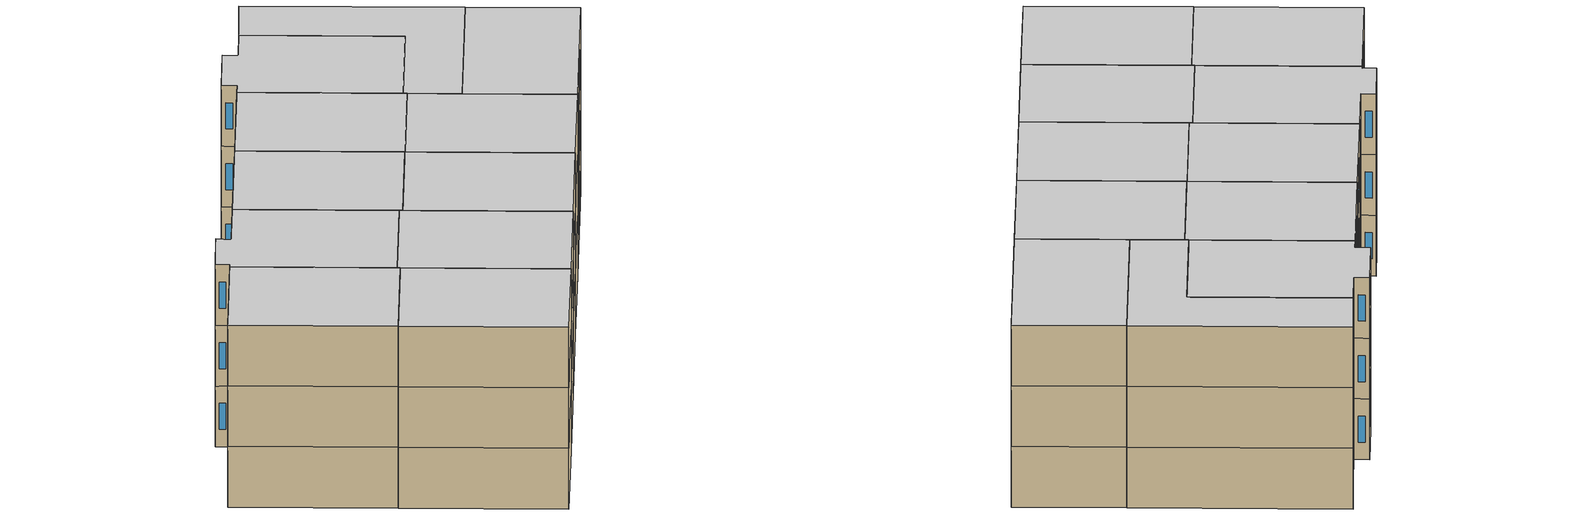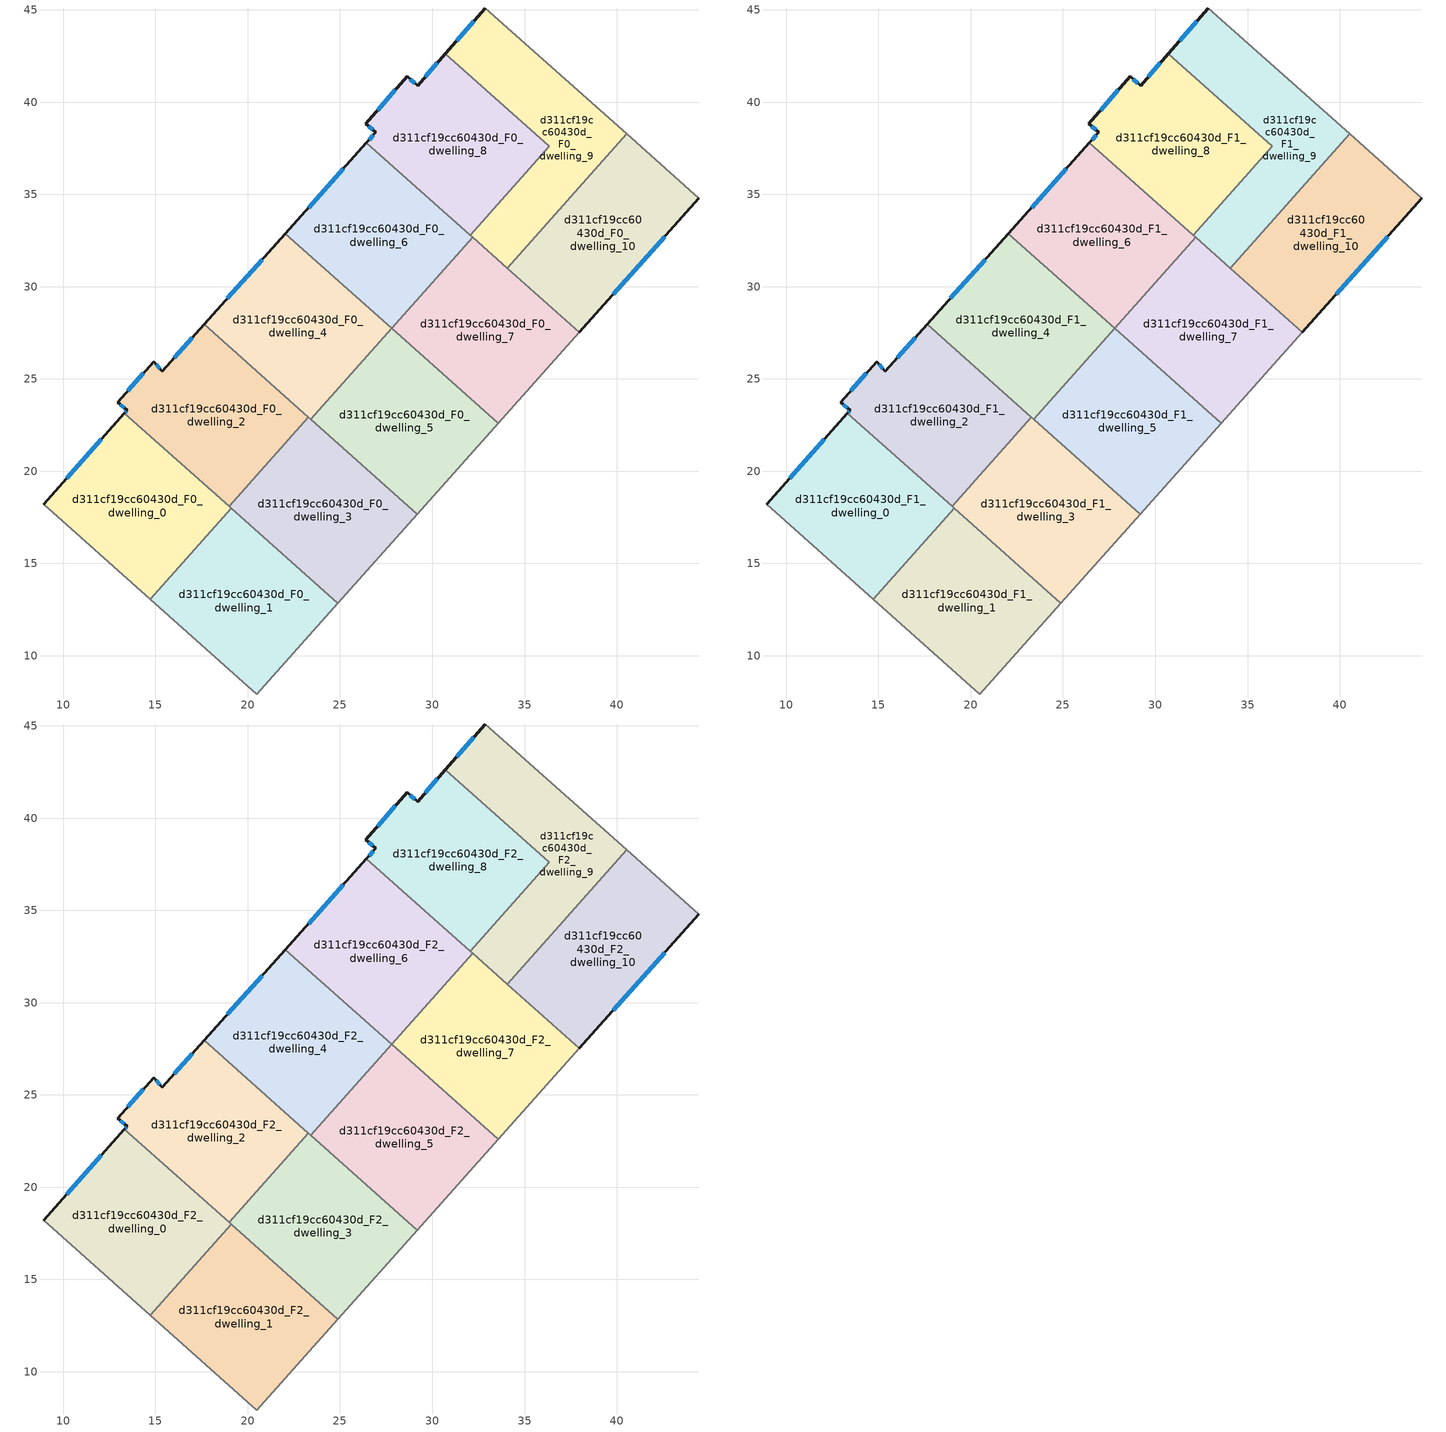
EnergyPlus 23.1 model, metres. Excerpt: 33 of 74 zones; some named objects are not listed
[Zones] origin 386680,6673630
d311cf19cc60430d_F0_dwelling_0
 floor ground (EU_floor_Construction): 19.1,17.99 14.72,13.07 8.94,18.22 13.32,23.14 z0
 wall outside (EU_wall_Construction): 13.32,23.14 8.94,18.22 z0:3
 wall to d311cf19cc60430d_F0_dwelling_1 (EU_wall_Construction): 14.72,13.07 19.1,17.99 z0:3
 wall adiabatic (EU_wall_Construction): 8.94,18.22 14.72,13.07 z0:3
 wall to d311cf19cc60430d_F0_dwelling_2 (EU_wall_Construction): 18.99,18.09 13.32,23.14 z0:3
 wall to d311cf19cc60430d_F0_dwelling_3 (EU_wall_Construction): 19.1,17.99 18.99,18.09 z0:3
 window (EU_Window_Construction): 12.07,21.74 10.19,19.62 z0.86:2.14
d311cf19cc60430d_F0_dwelling_1
 floor ground (EU_floor_Construction): 24.88,12.84 20.49,7.93 14.72,13.07 19.1,17.99 z0
 wall adiabatic (EU_wall_Construction): 14.72,13.07 20.49,7.93 24.88,12.84 z0:3
 wall to d311cf19cc60430d_F0_dwelling_3 (EU_wall_Construction): 24.88,12.84 19.1,17.99 z0:3
d311cf19cc60430d_F0_dwelling_10
 floor ground (EU_floor_Construction): 44.45,34.79 37.97,27.52 34.06,31.01 40.54,38.28 z0
 wall outside (EU_wall_Construction): 37.97,27.52 44.45,34.79 z0:3
 wall to d311cf19cc60430d_F0_dwelling_9 (EU_wall_Construction): 40.54,38.28 34.06,31.01 z0:3
 wall adiabatic (EU_wall_Construction): 44.45,34.79 40.54,38.28 z0:3
 wall to d311cf19cc60430d_F0_dwelling_7 (EU_wall_Construction): 34.06,31.01 37.97,27.52 z0:3
 window (EU_Window_Construction): 39.82,29.6 42.6,32.71 z0.86:2.14
d311cf19cc60430d_F0_dwelling_2
 floor ground (EU_floor_Construction): 23.29,22.92 18.99,18.09 13.32,23.14 13.46,23.3 12.95,23.73 14.9,25.94 15.37,25.41 17.64,27.96 z0
 wall outside (EU_wall_Construction): 17.64,27.96 15.37,25.41 14.9,25.94 12.95,23.73 13.46,23.3 13.32,23.14 z0:3
 wall to d311cf19cc60430d_F0_dwelling_3 (EU_wall_Construction): 18.99,18.09 23.29,22.92 z0:3
 wall to d311cf19cc60430d_F0_dwelling_4 (EU_wall_Construction): 23.29,22.92 17.64,27.96 z0:3
 window (EU_Window_Construction): 13.1,23.61 13.32,23.42 / 14.34,25.31 13.51,24.36 / 15.23,25.56 15.03,25.79 / 16.99,27.23 16.02,26.14 / 13.42,23.26 13.36,23.19 z0.86:2.14
d311cf19cc60430d_F0_dwelling_3
 floor ground (EU_floor_Construction): 29.18,17.67 24.88,12.84 18.99,18.09 23.29,22.92 z0
 wall adiabatic (EU_wall_Construction): 24.88,12.84 29.18,17.67 z0:3
 wall to d311cf19cc60430d_F0_dwelling_5 (EU_wall_Construction): 29.18,17.67 23.41,22.81 z0:3
 wall to d311cf19cc60430d_F0_dwelling_4 (EU_wall_Construction): 23.41,22.81 23.29,22.92 z0:3
d311cf19cc60430d_F0_dwelling_4
 floor ground (EU_floor_Construction): 27.8,27.74 23.41,22.81 17.64,27.96 22.04,32.88 z0
 wall outside (EU_wall_Construction): 22.04,32.88 17.64,27.96 z0:3
 wall to d311cf19cc60430d_F0_dwelling_5 (EU_wall_Construction): 23.41,22.81 27.8,27.74 z0:3
 wall to d311cf19cc60430d_F0_dwelling_6 (EU_wall_Construction): 27.8,27.74 22.04,32.88 z0:3
 window (EU_Window_Construction): 20.78,31.47 18.9,29.36 z0.86:2.14
d311cf19cc60430d_F0_dwelling_5
 floor ground (EU_floor_Construction): 33.58,22.6 29.18,17.67 23.41,22.81 27.8,27.74 z0
 wall adiabatic (EU_wall_Construction): 29.18,17.67 33.58,22.6 z0:3
 wall to d311cf19cc60430d_F0_dwelling_7 (EU_wall_Construction): 33.58,22.6 27.81,27.73 z0:3
d311cf19cc60430d_F0_dwelling_6
 floor ground (EU_floor_Construction): 32.2,32.66 27.81,27.74 22.04,32.88 26.44,37.8 z0
 wall outside (EU_wall_Construction): 26.44,37.8 22.04,32.88 z0:3
 wall to d311cf19cc60430d_F0_dwelling_7 (EU_wall_Construction): 27.81,27.74 32.2,32.66 z0:3
 wall to d311cf19cc60430d_F0_dwelling_8 (EU_wall_Construction): 32.06,32.79 26.44,37.8 z0:3
 wall to d311cf19cc60430d_F0_dwelling_9 (EU_wall_Construction): 32.2,32.66 32.06,32.79 z0:3
 window (EU_Window_Construction): 25.18,36.39 23.29,34.28 z0.86:2.14
d311cf19cc60430d_F0_dwelling_7
 floor ground (EU_floor_Construction): 37.97,27.52 33.58,22.6 27.81,27.74 32.2,32.66 z0
 wall adiabatic (EU_wall_Construction): 33.58,22.6 37.97,27.52 z0:3
 wall to d311cf19cc60430d_F0_dwelling_9 (EU_wall_Construction): 34.06,31.01 32.2,32.66 z0:3
d311cf19cc60430d_F0_dwelling_8
 floor ground (EU_floor_Construction): 36.34,37.6 32.06,32.79 26.44,37.8 26.93,38.36 26.39,38.84 28.65,41.39 29.2,40.89 30.71,42.62 z0
 wall outside (EU_wall_Construction): 30.71,42.62 29.2,40.89 28.65,41.39 26.39,38.84 26.93,38.36 26.44,37.8 z0:3
 wall to d311cf19cc60430d_F0_dwelling_9 (EU_wall_Construction): 32.06,32.79 36.34,37.6 30.71,42.62 z0:3
 window (EU_Window_Construction): 29.04,41.03 28.81,41.25 / 30.28,42.13 29.63,41.39 / 26.79,38.2 26.58,37.96 / 26.55,38.7 26.78,38.49 / 28,40.66 27.04,39.57 z0.86:2.14
d311cf19cc60430d_F0_dwelling_9
 floor ground (EU_floor_Construction): 40.54,38.28 34.06,31.01 32.06,32.79 36.34,37.6 30.71,42.62 32.88,45.1 z0
 wall outside (EU_wall_Construction): 32.88,45.1 30.71,42.62 z0:3
 wall adiabatic (EU_wall_Construction): 40.54,38.28 32.88,45.1 z0:3
 window (EU_Window_Construction): 32.26,44.39 31.33,43.33 z0.86:2.14
d311cf19cc60430d_F1_dwelling_0
 floor to d311cf19cc60430d_F0_dwelling_0 (EU_floor_Construction): 19.1,17.99 14.72,13.07 8.94,18.22 13.32,23.14 z3
 wall outside (EU_wall_Construction): 13.32,23.14 8.94,18.22 z3:6
 wall to d311cf19cc60430d_F1_dwelling_1 (EU_wall_Construction): 14.72,13.07 19.1,17.99 z3:6
 wall adiabatic (EU_wall_Construction): 8.94,18.22 14.72,13.07 z3:6
 wall to d311cf19cc60430d_F1_dwelling_2 (EU_wall_Construction): 18.99,18.09 13.32,23.14 z3:6
 wall to d311cf19cc60430d_F1_dwelling_3 (EU_wall_Construction): 19.1,17.99 18.99,18.09 z3:6
 window (EU_Window_Construction): 12.07,21.74 10.19,19.62 z3.86:5.14
d311cf19cc60430d_F1_dwelling_1
 floor to d311cf19cc60430d_F0_dwelling_1 (EU_floor_Construction): 24.88,12.84 20.49,7.93 14.72,13.07 19.1,17.99 z3
 wall adiabatic (EU_wall_Construction): 14.72,13.07 20.49,7.93 24.88,12.84 z3:6
 wall to d311cf19cc60430d_F1_dwelling_3 (EU_wall_Construction): 24.88,12.84 19.1,17.99 z3:6
d311cf19cc60430d_F1_dwelling_10
 floor to d311cf19cc60430d_F0_dwelling_10 (EU_floor_Construction): 44.45,34.79 37.97,27.52 34.06,31.01 40.54,38.28 z3
 wall outside (EU_wall_Construction): 37.97,27.52 44.45,34.79 z3:6
 wall to d311cf19cc60430d_F1_dwelling_9 (EU_wall_Construction): 40.54,38.28 34.06,31.01 z3:6
 wall adiabatic (EU_wall_Construction): 44.45,34.79 40.54,38.28 z3:6
 wall to d311cf19cc60430d_F1_dwelling_7 (EU_wall_Construction): 34.06,31.01 37.97,27.52 z3:6
 window (EU_Window_Construction): 39.82,29.6 42.6,32.71 z3.86:5.14
d311cf19cc60430d_F1_dwelling_2
 floor to d311cf19cc60430d_F0_dwelling_2 (EU_floor_Construction): 23.29,22.92 18.99,18.09 13.32,23.14 13.46,23.3 12.95,23.73 14.9,25.94 15.37,25.41 17.64,27.96 z3
 wall outside (EU_wall_Construction): 17.64,27.96 15.37,25.41 14.9,25.94 12.95,23.73 13.46,23.3 13.32,23.14 z3:6
 wall to d311cf19cc60430d_F1_dwelling_3 (EU_wall_Construction): 18.99,18.09 23.29,22.92 z3:6
 wall to d311cf19cc60430d_F1_dwelling_4 (EU_wall_Construction): 23.29,22.92 17.64,27.96 z3:6
 window (EU_Window_Construction): 13.1,23.61 13.32,23.42 / 14.34,25.31 13.51,24.36 / 15.23,25.56 15.03,25.79 / 16.99,27.23 16.02,26.14 / 13.42,23.26 13.36,23.19 z3.86:5.14
d311cf19cc60430d_F1_dwelling_3
 floor to d311cf19cc60430d_F0_dwelling_3 (EU_floor_Construction): 29.18,17.67 24.88,12.84 18.99,18.09 23.29,22.92 z3
 wall adiabatic (EU_wall_Construction): 24.88,12.84 29.18,17.67 z3:6
 wall to d311cf19cc60430d_F1_dwelling_5 (EU_wall_Construction): 29.18,17.67 23.41,22.81 z3:6
 wall to d311cf19cc60430d_F1_dwelling_4 (EU_wall_Construction): 23.41,22.81 23.29,22.92 z3:6
d311cf19cc60430d_F1_dwelling_4
 floor to d311cf19cc60430d_F0_dwelling_4 (EU_floor_Construction): 27.8,27.74 23.41,22.81 17.64,27.96 22.04,32.88 z3
 wall outside (EU_wall_Construction): 22.04,32.88 17.64,27.96 z3:6
 wall to d311cf19cc60430d_F1_dwelling_5 (EU_wall_Construction): 23.41,22.81 27.8,27.74 z3:6
 wall to d311cf19cc60430d_F1_dwelling_6 (EU_wall_Construction): 27.8,27.74 22.04,32.88 z3:6
 window (EU_Window_Construction): 20.78,31.47 18.9,29.36 z3.86:5.14
d311cf19cc60430d_F1_dwelling_5
 floor to d311cf19cc60430d_F0_dwelling_5 (EU_floor_Construction): 33.58,22.6 29.18,17.67 23.41,22.81 27.8,27.74 z3
 wall adiabatic (EU_wall_Construction): 29.18,17.67 33.58,22.6 z3:6
 wall to d311cf19cc60430d_F1_dwelling_7 (EU_wall_Construction): 33.58,22.6 27.81,27.73 z3:6
d311cf19cc60430d_F1_dwelling_6
 floor to d311cf19cc60430d_F0_dwelling_6 (EU_floor_Construction): 32.2,32.66 27.81,27.74 22.04,32.88 26.44,37.8 z3
 wall outside (EU_wall_Construction): 26.44,37.8 22.04,32.88 z3:6
 wall to d311cf19cc60430d_F1_dwelling_7 (EU_wall_Construction): 27.81,27.74 32.2,32.66 z3:6
 wall to d311cf19cc60430d_F1_dwelling_8 (EU_wall_Construction): 32.06,32.79 26.44,37.8 z3:6
 wall to d311cf19cc60430d_F1_dwelling_9 (EU_wall_Construction): 32.2,32.66 32.06,32.79 z3:6
 window (EU_Window_Construction): 25.18,36.39 23.29,34.28 z3.86:5.14
d311cf19cc60430d_F1_dwelling_7
 floor to d311cf19cc60430d_F0_dwelling_7 (EU_floor_Construction): 37.97,27.52 33.58,22.6 27.81,27.74 32.2,32.66 z3
 wall adiabatic (EU_wall_Construction): 33.58,22.6 37.97,27.52 z3:6
 wall to d311cf19cc60430d_F1_dwelling_9 (EU_wall_Construction): 34.06,31.01 32.2,32.66 z3:6
d311cf19cc60430d_F1_dwelling_8
 floor to d311cf19cc60430d_F0_dwelling_8 (EU_floor_Construction): 36.34,37.6 32.06,32.79 26.44,37.8 26.93,38.36 26.39,38.84 28.65,41.39 29.2,40.89 30.71,42.62 z3
 wall outside (EU_wall_Construction): 30.71,42.62 29.2,40.89 28.65,41.39 26.39,38.84 26.93,38.36 26.44,37.8 z3:6
 wall to d311cf19cc60430d_F1_dwelling_9 (EU_wall_Construction): 32.06,32.79 36.34,37.6 30.71,42.62 z3:6
 window (EU_Window_Construction): 29.04,41.03 28.81,41.25 / 30.28,42.13 29.63,41.39 / 26.79,38.2 26.58,37.96 / 26.55,38.7 26.78,38.49 / 28,40.66 27.04,39.57 z3.86:5.14
d311cf19cc60430d_F1_dwelling_9
 floor to d311cf19cc60430d_F0_dwelling_9 (EU_floor_Construction): 40.54,38.28 34.06,31.01 32.06,32.79 36.34,37.6 30.71,42.62 32.88,45.1 z3
 wall outside (EU_wall_Construction): 32.88,45.1 30.71,42.62 z3:6
 wall adiabatic (EU_wall_Construction): 40.54,38.28 32.88,45.1 z3:6
 window (EU_Window_Construction): 32.26,44.39 31.33,43.33 z3.86:5.14
d311cf19cc60430d_F2_dwelling_0
 floor to d311cf19cc60430d_F1_dwelling_0 (EU_floor_Construction): 19.1,17.99 14.72,13.07 8.94,18.22 13.32,23.14 z6
 wall outside (EU_wall_Construction): 13.32,23.14 8.94,18.22 z6:9
 wall to d311cf19cc60430d_F2_dwelling_1 (EU_wall_Construction): 14.72,13.07 19.1,17.99 z6:9
 wall adiabatic (EU_wall_Construction): 8.94,18.22 14.72,13.07 z6:9
 wall to d311cf19cc60430d_F2_dwelling_2 (EU_wall_Construction): 18.99,18.09 13.32,23.14 z6:9
 wall to d311cf19cc60430d_F2_dwelling_3 (EU_wall_Construction): 19.1,17.99 18.99,18.09 z6:9
 window (EU_Window_Construction): 12.07,21.74 10.19,19.62 z6.86:8.14
 ceiling to d311cf19cc60430d_F3_dwelling_0 (EU_floor_Construction): 14.72,13.07 19.1,17.99 13.32,23.14 8.94,18.22 z9
d311cf19cc60430d_F2_dwelling_1
 floor to d311cf19cc60430d_F1_dwelling_1 (EU_floor_Construction): 24.88,12.84 20.49,7.93 14.72,13.07 19.1,17.99 z6
 wall adiabatic (EU_wall_Construction): 14.72,13.07 20.49,7.93 24.88,12.84 z6:9
 wall to d311cf19cc60430d_F2_dwelling_3 (EU_wall_Construction): 24.88,12.84 19.1,17.99 z6:9
 ceiling to d311cf19cc60430d_F3_dwelling_1 (EU_floor_Construction): 20.49,7.93 24.88,12.84 19.1,17.99 14.72,13.07 z9
d311cf19cc60430d_F2_dwelling_10
 floor to d311cf19cc60430d_F1_dwelling_10 (EU_floor_Construction): 44.45,34.79 37.97,27.52 34.06,31.01 40.54,38.28 z6
 wall outside (EU_wall_Construction): 37.97,27.52 44.45,34.79 z6:9
 wall to d311cf19cc60430d_F2_dwelling_9 (EU_wall_Construction): 40.54,38.28 34.06,31.01 z6:9
 wall adiabatic (EU_wall_Construction): 44.45,34.79 40.54,38.28 z6:9
 wall to d311cf19cc60430d_F2_dwelling_7 (EU_wall_Construction): 34.06,31.01 37.97,27.52 z6:9
 window (EU_Window_Construction): 39.82,29.6 42.6,32.71 z6.86:8.14
 ceiling to d311cf19cc60430d_F3_dwelling_10 (EU_floor_Construction): 37.97,27.52 44.45,34.79 40.54,38.28 34.06,31.01 z9
d311cf19cc60430d_F2_dwelling_2
 floor to d311cf19cc60430d_F1_dwelling_2 (EU_floor_Construction): 23.29,22.92 18.99,18.09 13.32,23.14 13.46,23.3 12.95,23.73 14.9,25.94 15.37,25.41 17.64,27.96 z6
 wall outside (EU_wall_Construction): 17.64,27.96 15.37,25.41 14.9,25.94 12.95,23.73 13.46,23.3 13.32,23.14 z6:9
 wall to d311cf19cc60430d_F2_dwelling_3 (EU_wall_Construction): 18.99,18.09 23.29,22.92 z6:9
 wall to d311cf19cc60430d_F2_dwelling_4 (EU_wall_Construction): 23.29,22.92 17.64,27.96 z6:9
 window (EU_Window_Construction): 13.1,23.61 13.32,23.42 / 14.34,25.31 13.51,24.36 / 15.23,25.56 15.03,25.79 / 16.99,27.23 16.02,26.14 / 13.42,23.26 13.36,23.19 z6.86:8.14
 ceiling to d311cf19cc60430d_F3_dwelling_2 (EU_floor_Construction): 18.99,18.09 23.29,22.92 17.64,27.96 15.37,25.41 14.9,25.94 12.95,23.73 13.46,23.3 13.32,23.14 z9
d311cf19cc60430d_F2_dwelling_3
 floor to d311cf19cc60430d_F1_dwelling_3 (EU_floor_Construction): 29.18,17.67 24.88,12.84 18.99,18.09 23.29,22.92 z6
 wall adiabatic (EU_wall_Construction): 24.88,12.84 29.18,17.67 z6:9
 wall to d311cf19cc60430d_F2_dwelling_5 (EU_wall_Construction): 29.18,17.67 23.41,22.81 z6:9
 wall to d311cf19cc60430d_F2_dwelling_4 (EU_wall_Construction): 23.41,22.81 23.29,22.92 z6:9
 ceiling to d311cf19cc60430d_F3_dwelling_3 (EU_floor_Construction): 24.88,12.84 29.18,17.67 23.29,22.92 18.99,18.09 z9
d311cf19cc60430d_F2_dwelling_4
 floor to d311cf19cc60430d_F1_dwelling_4 (EU_floor_Construction): 27.8,27.74 23.41,22.81 17.64,27.96 22.04,32.88 z6
 wall outside (EU_wall_Construction): 22.04,32.88 17.64,27.96 z6:9
 wall to d311cf19cc60430d_F2_dwelling_5 (EU_wall_Construction): 23.41,22.81 27.8,27.74 z6:9
 wall to d311cf19cc60430d_F2_dwelling_6 (EU_wall_Construction): 27.8,27.74 22.04,32.88 z6:9
 window (EU_Window_Construction): 20.78,31.47 18.9,29.36 z6.86:8.14
 ceiling to d311cf19cc60430d_F3_dwelling_4 (EU_floor_Construction): 23.41,22.81 27.8,27.74 22.04,32.88 17.64,27.96 z9
d311cf19cc60430d_F2_dwelling_5
 floor to d311cf19cc60430d_F1_dwelling_5 (EU_floor_Construction): 33.58,22.6 29.18,17.67 23.41,22.81 27.8,27.74 z6
 wall adiabatic (EU_wall_Construction): 29.18,17.67 33.58,22.6 z6:9
 wall to d311cf19cc60430d_F2_dwelling_7 (EU_wall_Construction): 33.58,22.6 27.81,27.73 z6:9
 ceiling to d311cf19cc60430d_F3_dwelling_5 (EU_floor_Construction): 29.18,17.67 33.58,22.6 27.8,27.74 23.41,22.81 z9
d311cf19cc60430d_F2_dwelling_6
 floor to d311cf19cc60430d_F1_dwelling_6 (EU_floor_Construction): 32.2,32.66 27.81,27.74 22.04,32.88 26.44,37.8 z6
 wall outside (EU_wall_Construction): 26.44,37.8 22.04,32.88 z6:9
 wall to d311cf19cc60430d_F2_dwelling_7 (EU_wall_Construction): 27.81,27.74 32.2,32.66 z6:9
 wall to d311cf19cc60430d_F2_dwelling_8 (EU_wall_Construction): 32.06,32.79 26.44,37.8 z6:9
 wall to d311cf19cc60430d_F2_dwelling_9 (EU_wall_Construction): 32.2,32.66 32.06,32.79 z6:9
 window (EU_Window_Construction): 25.18,36.39 23.29,34.28 z6.86:8.14
 ceiling to d311cf19cc60430d_F3_dwelling_6 (EU_floor_Construction): 27.81,27.74 32.2,32.66 26.44,37.8 22.04,32.88 z9
d311cf19cc60430d_F2_dwelling_7
 floor to d311cf19cc60430d_F1_dwelling_7 (EU_floor_Construction): 37.97,27.52 33.58,22.6 27.81,27.74 32.2,32.66 z6
 wall adiabatic (EU_wall_Construction): 33.58,22.6 37.97,27.52 z6:9
 wall to d311cf19cc60430d_F2_dwelling_9 (EU_wall_Construction): 34.06,31.01 32.2,32.66 z6:9
 ceiling to d311cf19cc60430d_F3_dwelling_7 (EU_floor_Construction): 33.58,22.6 37.97,27.52 32.2,32.66 27.81,27.74 z9
d311cf19cc60430d_F2_dwelling_8
 floor to d311cf19cc60430d_F1_dwelling_8 (EU_floor_Construction): 36.34,37.6 32.06,32.79 26.44,37.8 26.93,38.36 26.39,38.84 28.65,41.39 29.2,40.89 30.71,42.62 z6
 wall outside (EU_wall_Construction): 30.71,42.62 29.2,40.89 28.65,41.39 26.39,38.84 26.93,38.36 26.44,37.8 z6:9
 wall to d311cf19cc60430d_F2_dwelling_9 (EU_wall_Construction): 32.06,32.79 36.34,37.6 30.71,42.62 z6:9
 window (EU_Window_Construction): 29.04,41.03 28.81,41.25 / 30.28,42.13 29.63,41.39 / 26.79,38.2 26.58,37.96 / 26.55,38.7 26.78,38.49 / 28,40.66 27.04,39.57 z6.86:8.14
 ceiling to d311cf19cc60430d_F3_dwelling_8 (EU_floor_Construction): 32.06,32.79 36.34,37.6 30.71,42.62 29.2,40.89 28.65,41.39 26.39,38.84 26.93,38.36 26.44,37.8 z9
d311cf19cc60430d_F2_dwelling_9
 floor to d311cf19cc60430d_F1_dwelling_9 (EU_floor_Construction): 40.54,38.28 34.06,31.01 32.06,32.79 36.34,37.6 30.71,42.62 32.88,45.1 z6
 wall outside (EU_wall_Construction): 32.88,45.1 30.71,42.62 z6:9
 wall adiabatic (EU_wall_Construction): 40.54,38.28 32.88,45.1 z6:9
 window (EU_Window_Construction): 32.26,44.39 31.33,43.33 z6.86:8.14
 ceiling to d311cf19cc60430d_F3_dwelling_9 (EU_floor_Construction): 34.06,31.01 40.54,38.28 32.88,45.1 30.71,42.62 36.34,37.6 32.06,32.79 z9
[Building]
EU S2 Campaign: North Axis=0; Terrain=City; Solar Distribution=FullExterior
[Site:Location]
Helsinki-Vantaa.AP: Latitude=60.317; Longitude=24.963; Time Zone=2; Elevation=54.6
[SizingPeriod:WeatherFileDays]
AnnualSizingPeriod: Begin Month=1; Begin Day of Month=1; End Month=12; End Day of Month=31; Day of Week for Start Day=Monday; Use Weather File Daylight Saving Period=No; Use Weather File Rain and Snow Indicators=No
[MATERIAL]
EU_InternalMass_Material: Roughness=MediumRough; Thickness=0.1; Conductivity=1; Density=1800; Specific Heat=900; Thermal Absorptance=0.9; Solar Absorptance=0.7; Visible Absorptance=0.7
[MATERIAL:NOMASS] Roughness=MediumRough; Thermal Absorptance=0.9; Solar Absorptance=0.7; Visible Absorptance=0.7
Name | Thermal Resistance
EU_wall_NoMass | 1.10183
EU_floor_NoMass | 1.70606
[WINDOWMATERIAL:SIMPLEGLAZINGSYSTEM]
EU_Window_SimpleGlazing: UFactor=3.11035; Solar Heat Gain Coefficient=0.8; Visible Transmittance=0.8
[CONSTRUCTION]
EU_wall_Construction: EU_wall_NoMass
EU_floor_Construction: EU_floor_NoMass
EU_Window_Construction: EU_Window_SimpleGlazing
EU_InternalMass_Construction: EU_InternalMass_Material
[ZONE] Type=1; Multiplier=1; Ceiling Height=autocalculate; Floor Area=autocalculate; Part of Total Floor Area=Yes
Name | Volume
d311cf19cc60430d_F0_dwelling_0; d311cf19cc60430d_F1_dwelling_0; d311cf19cc60430d_F2_dwelling_0 | 153.001
d311cf19cc60430d_F0_dwelling_1; d311cf19cc60430d_F1_dwelling_1; d311cf19cc60430d_F2_dwelling_1 | 152.99
d311cf19cc60430d_F0_dwelling_10; d311cf19cc60430d_F1_dwelling_10; d311cf19cc60430d_F2_dwelling_10 | 152.991
d311cf19cc60430d_F0_dwelling_2; d311cf19cc60430d_F1_dwelling_2; d311cf19cc60430d_F2_dwelling_2 | 152.98
d311cf19cc60430d_F0_dwelling_3; d311cf19cc60430d_F1_dwelling_3; d311cf19cc60430d_F2_dwelling_3 | 152.971
d311cf19cc60430d_F0_dwelling_4; d311cf19cc60430d_F1_dwelling_4; d311cf19cc60430d_F2_dwelling_4 | 153.005
d311cf19cc60430d_F0_dwelling_5; d311cf19cc60430d_F1_dwelling_5; d311cf19cc60430d_F2_dwelling_5 | 153.008
d311cf19cc60430d_F0_dwelling_6; d311cf19cc60430d_F1_dwelling_6; d311cf19cc60430d_F2_dwelling_6 | 152.996
d311cf19cc60430d_F0_dwelling_7; d311cf19cc60430d_F1_dwelling_7; d311cf19cc60430d_F2_dwelling_7 | 152.987
d311cf19cc60430d_F0_dwelling_8; d311cf19cc60430d_F1_dwelling_8; d311cf19cc60430d_F2_dwelling_8 | 152.992
d311cf19cc60430d_F0_dwelling_9; d311cf19cc60430d_F1_dwelling_9; d311cf19cc60430d_F2_dwelling_9 | 152.982
[INTERNALMASS] Construction=EU_InternalMass_Construction
Name | Zone or ZoneList | Surface Area
d311cf19cc60430d_F0_dwelling_0_EU_InternalMass | d311cf19cc60430d_F0_dwelling_0 | 51.0012
d311cf19cc60430d_F0_dwelling_1_EU_InternalMass | d311cf19cc60430d_F0_dwelling_1 | 50.9967
d311cf19cc60430d_F0_dwelling_2_EU_InternalMass | d311cf19cc60430d_F0_dwelling_2 | 50.9937
d311cf19cc60430d_F0_dwelling_3_EU_InternalMass | d311cf19cc60430d_F0_dwelling_3 | 50.9896
d311cf19cc60430d_F0_dwelling_4_EU_InternalMass | d311cf19cc60430d_F0_dwelling_4 | 51.0008
d311cf19cc60430d_F0_dwelling_5_EU_InternalMass | d311cf19cc60430d_F0_dwelling_5 | 51.0018
d311cf19cc60430d_F0_dwelling_6_EU_InternalMass | d311cf19cc60430d_F0_dwelling_6 | 50.9993
d311cf19cc60430d_F0_dwelling_7_EU_InternalMass | d311cf19cc60430d_F0_dwelling_7 | 50.9965
d311cf19cc60430d_F0_dwelling_8_EU_InternalMass | d311cf19cc60430d_F0_dwelling_8 | 50.9973
d311cf19cc60430d_F0_dwelling_9_EU_InternalMass | d311cf19cc60430d_F0_dwelling_9 | 50.9942
d311cf19cc60430d_F0_dwelling_10_EU_InternalMass | d311cf19cc60430d_F0_dwelling_10 | 50.9976
d311cf19cc60430d_F1_dwelling_0_EU_InternalMass | d311cf19cc60430d_F1_dwelling_0 | 51.0012
d311cf19cc60430d_F1_dwelling_1_EU_InternalMass | d311cf19cc60430d_F1_dwelling_1 | 50.9967
d311cf19cc60430d_F1_dwelling_2_EU_InternalMass | d311cf19cc60430d_F1_dwelling_2 | 50.9937
d311cf19cc60430d_F1_dwelling_3_EU_InternalMass | d311cf19cc60430d_F1_dwelling_3 | 50.9896
d311cf19cc60430d_F1_dwelling_4_EU_InternalMass | d311cf19cc60430d_F1_dwelling_4 | 51.0008
d311cf19cc60430d_F1_dwelling_5_EU_InternalMass | d311cf19cc60430d_F1_dwelling_5 | 51.0018
d311cf19cc60430d_F1_dwelling_6_EU_InternalMass | d311cf19cc60430d_F1_dwelling_6 | 50.9993
d311cf19cc60430d_F1_dwelling_7_EU_InternalMass | d311cf19cc60430d_F1_dwelling_7 | 50.9965
d311cf19cc60430d_F1_dwelling_8_EU_InternalMass | d311cf19cc60430d_F1_dwelling_8 | 50.9973
d311cf19cc60430d_F1_dwelling_9_EU_InternalMass | d311cf19cc60430d_F1_dwelling_9 | 50.9942
d311cf19cc60430d_F1_dwelling_10_EU_InternalMass | d311cf19cc60430d_F1_dwelling_10 | 50.9976
d311cf19cc60430d_F2_dwelling_0_EU_InternalMass | d311cf19cc60430d_F2_dwelling_0 | 51.0012
d311cf19cc60430d_F2_dwelling_1_EU_InternalMass | d311cf19cc60430d_F2_dwelling_1 | 50.9967
d311cf19cc60430d_F2_dwelling_2_EU_InternalMass | d311cf19cc60430d_F2_dwelling_2 | 50.9937
d311cf19cc60430d_F2_dwelling_3_EU_InternalMass | d311cf19cc60430d_F2_dwelling_3 | 50.9896
d311cf19cc60430d_F2_dwelling_4_EU_InternalMass | d311cf19cc60430d_F2_dwelling_4 | 51.0008
d311cf19cc60430d_F2_dwelling_5_EU_InternalMass | d311cf19cc60430d_F2_dwelling_5 | 51.0018
d311cf19cc60430d_F2_dwelling_6_EU_InternalMass | d311cf19cc60430d_F2_dwelling_6 | 50.9993
d311cf19cc60430d_F2_dwelling_7_EU_InternalMass | d311cf19cc60430d_F2_dwelling_7 | 50.9965
d311cf19cc60430d_F2_dwelling_8_EU_InternalMass | d311cf19cc60430d_F2_dwelling_8 | 50.9973
d311cf19cc60430d_F2_dwelling_9_EU_InternalMass | d311cf19cc60430d_F2_dwelling_9 | 50.9942
d311cf19cc60430d_F2_dwelling_10_EU_InternalMass | d311cf19cc60430d_F2_dwelling_10 | 50.9976
[OTHEREQUIPMENT] Fuel Type=Electricity; Design Level Calculation Method=Watts/Area; Power per Zone Floor Area=1; Fraction Latent=0; Fraction Radiant=0; Fraction Lost=0; Carbon Dioxide Generation Rate=0; EndUse Subcategory=EU_Step8_InternalGains
Name | Zone or ZoneList or Space or SpaceList | Schedule
EU_Step8_InternalGain_d311cf19cc60430d_F0_dwelling_0_f000 | d311cf19cc60430d_F0_dwelling_0 | EU_Step8_GainSchedule_d311cf19cc60430d_F0_dwelling_0_f000
EU_Step8_InternalGain_d311cf19cc60430d_F0_dwelling_1_f000 | d311cf19cc60430d_F0_dwelling_1 | EU_Step8_GainSchedule_d311cf19cc60430d_F0_dwelling_1_f000
EU_Step8_InternalGain_d311cf19cc60430d_F0_dwelling_2_f000 | d311cf19cc60430d_F0_dwelling_2 | EU_Step8_GainSchedule_d311cf19cc60430d_F0_dwelling_2_f000
EU_Step8_InternalGain_d311cf19cc60430d_F0_dwelling_3_f000 | d311cf19cc60430d_F0_dwelling_3 | EU_Step8_GainSchedule_d311cf19cc60430d_F0_dwelling_3_f000
EU_Step8_InternalGain_d311cf19cc60430d_F0_dwelling_4_f000 | d311cf19cc60430d_F0_dwelling_4 | EU_Step8_GainSchedule_d311cf19cc60430d_F0_dwelling_4_f000
EU_Step8_InternalGain_d311cf19cc60430d_F0_dwelling_5_f000 | d311cf19cc60430d_F0_dwelling_5 | EU_Step8_GainSchedule_d311cf19cc60430d_F0_dwelling_5_f000
EU_Step8_InternalGain_d311cf19cc60430d_F0_dwelling_6_f000 | d311cf19cc60430d_F0_dwelling_6 | EU_Step8_GainSchedule_d311cf19cc60430d_F0_dwelling_6_f000
EU_Step8_InternalGain_d311cf19cc60430d_F0_dwelling_7_f000 | d311cf19cc60430d_F0_dwelling_7 | EU_Step8_GainSchedule_d311cf19cc60430d_F0_dwelling_7_f000
EU_Step8_InternalGain_d311cf19cc60430d_F0_dwelling_8_f000 | d311cf19cc60430d_F0_dwelling_8 | EU_Step8_GainSchedule_d311cf19cc60430d_F0_dwelling_8_f000
EU_Step8_InternalGain_d311cf19cc60430d_F0_dwelling_9_f000 | d311cf19cc60430d_F0_dwelling_9 | EU_Step8_GainSchedule_d311cf19cc60430d_F0_dwelling_9_f000
EU_Step8_InternalGain_d311cf19cc60430d_F0_dwelling_10_f000 | d311cf19cc60430d_F0_dwelling_10 | EU_Step8_GainSchedule_d311cf19cc60430d_F0_dwelling_10_f000
EU_Step8_InternalGain_d311cf19cc60430d_F1_dwelling_0_f000 | d311cf19cc60430d_F1_dwelling_0 | EU_Step8_GainSchedule_d311cf19cc60430d_F1_dwelling_0_f000
EU_Step8_InternalGain_d311cf19cc60430d_F1_dwelling_1_f000 | d311cf19cc60430d_F1_dwelling_1 | EU_Step8_GainSchedule_d311cf19cc60430d_F1_dwelling_1_f000
EU_Step8_InternalGain_d311cf19cc60430d_F1_dwelling_2_f000 | d311cf19cc60430d_F1_dwelling_2 | EU_Step8_GainSchedule_d311cf19cc60430d_F1_dwelling_2_f000
EU_Step8_InternalGain_d311cf19cc60430d_F1_dwelling_3_f000 | d311cf19cc60430d_F1_dwelling_3 | EU_Step8_GainSchedule_d311cf19cc60430d_F1_dwelling_3_f000
EU_Step8_InternalGain_d311cf19cc60430d_F1_dwelling_4_f000 | d311cf19cc60430d_F1_dwelling_4 | EU_Step8_GainSchedule_d311cf19cc60430d_F1_dwelling_4_f000
EU_Step8_InternalGain_d311cf19cc60430d_F1_dwelling_5_f000 | d311cf19cc60430d_F1_dwelling_5 | EU_Step8_GainSchedule_d311cf19cc60430d_F1_dwelling_5_f000
EU_Step8_InternalGain_d311cf19cc60430d_F1_dwelling_6_f000 | d311cf19cc60430d_F1_dwelling_6 | EU_Step8_GainSchedule_d311cf19cc60430d_F1_dwelling_6_f000
EU_Step8_InternalGain_d311cf19cc60430d_F1_dwelling_7_f000 | d311cf19cc60430d_F1_dwelling_7 | EU_Step8_GainSchedule_d311cf19cc60430d_F1_dwelling_7_f000
EU_Step8_InternalGain_d311cf19cc60430d_F1_dwelling_8_f000 | d311cf19cc60430d_F1_dwelling_8 | EU_Step8_GainSchedule_d311cf19cc60430d_F1_dwelling_8_f000
EU_Step8_InternalGain_d311cf19cc60430d_F1_dwelling_9_f000 | d311cf19cc60430d_F1_dwelling_9 | EU_Step8_GainSchedule_d311cf19cc60430d_F1_dwelling_9_f000
EU_Step8_InternalGain_d311cf19cc60430d_F1_dwelling_10_f000 | d311cf19cc60430d_F1_dwelling_10 | EU_Step8_GainSchedule_d311cf19cc60430d_F1_dwelling_10_f000
EU_Step8_InternalGain_d311cf19cc60430d_F2_dwelling_0_f000 | d311cf19cc60430d_F2_dwelling_0 | EU_Step8_GainSchedule_d311cf19cc60430d_F2_dwelling_0_f000
EU_Step8_InternalGain_d311cf19cc60430d_F2_dwelling_1_f000 | d311cf19cc60430d_F2_dwelling_1 | EU_Step8_GainSchedule_d311cf19cc60430d_F2_dwelling_1_f000
EU_Step8_InternalGain_d311cf19cc60430d_F2_dwelling_2_f000 | d311cf19cc60430d_F2_dwelling_2 | EU_Step8_GainSchedule_d311cf19cc60430d_F2_dwelling_2_f000
EU_Step8_InternalGain_d311cf19cc60430d_F2_dwelling_3_f000 | d311cf19cc60430d_F2_dwelling_3 | EU_Step8_GainSchedule_d311cf19cc60430d_F2_dwelling_3_f000
EU_Step8_InternalGain_d311cf19cc60430d_F2_dwelling_4_f000 | d311cf19cc60430d_F2_dwelling_4 | EU_Step8_GainSchedule_d311cf19cc60430d_F2_dwelling_4_f000
EU_Step8_InternalGain_d311cf19cc60430d_F2_dwelling_5_f000 | d311cf19cc60430d_F2_dwelling_5 | EU_Step8_GainSchedule_d311cf19cc60430d_F2_dwelling_5_f000
EU_Step8_InternalGain_d311cf19cc60430d_F2_dwelling_6_f000 | d311cf19cc60430d_F2_dwelling_6 | EU_Step8_GainSchedule_d311cf19cc60430d_F2_dwelling_6_f000
EU_Step8_InternalGain_d311cf19cc60430d_F2_dwelling_7_f000 | d311cf19cc60430d_F2_dwelling_7 | EU_Step8_GainSchedule_d311cf19cc60430d_F2_dwelling_7_f000
EU_Step8_InternalGain_d311cf19cc60430d_F2_dwelling_8_f000 | d311cf19cc60430d_F2_dwelling_8 | EU_Step8_GainSchedule_d311cf19cc60430d_F2_dwelling_8_f000
EU_Step8_InternalGain_d311cf19cc60430d_F2_dwelling_9_f000 | d311cf19cc60430d_F2_dwelling_9 | EU_Step8_GainSchedule_d311cf19cc60430d_F2_dwelling_9_f000
EU_Step8_InternalGain_d311cf19cc60430d_F2_dwelling_10_f000 | d311cf19cc60430d_F2_dwelling_10 | EU_Step8_GainSchedule_d311cf19cc60430d_F2_dwelling_10_f000
[ZONEVENTILATION:DESIGNFLOWRATE] Schedule=EU_AlwaysOn; Design Flow Rate Calculation Method=AirChanges/Hour; Air Changes per Hour=0.756316; Ventilation Type=Natural; Fan Pressure Rise=0; Fan Total Efficiency=1; Constant Term Coefficient=1; Temperature Term Coefficient=0; Velocity Term Coefficient=0; Velocity Squared Term Coefficient=0; Minimum Indoor Temperature=-100; Maximum Indoor Temperature=100; Delta Temperature=-100; Minimum Outdoor Temperature=-100; Maximum Outdoor Temperature=100; Maximum Wind Speed=40
Name | Zone or ZoneList or Space or SpaceList
EU_ConstantAir_d311cf19cc60430d_F0_dwelling_0 | d311cf19cc60430d_F0_dwelling_0
EU_ConstantAir_d311cf19cc60430d_F0_dwelling_1 | d311cf19cc60430d_F0_dwelling_1
EU_ConstantAir_d311cf19cc60430d_F0_dwelling_2 | d311cf19cc60430d_F0_dwelling_2
EU_ConstantAir_d311cf19cc60430d_F0_dwelling_3 | d311cf19cc60430d_F0_dwelling_3
EU_ConstantAir_d311cf19cc60430d_F0_dwelling_4 | d311cf19cc60430d_F0_dwelling_4
EU_ConstantAir_d311cf19cc60430d_F0_dwelling_5 | d311cf19cc60430d_F0_dwelling_5
EU_ConstantAir_d311cf19cc60430d_F0_dwelling_6 | d311cf19cc60430d_F0_dwelling_6
EU_ConstantAir_d311cf19cc60430d_F0_dwelling_7 | d311cf19cc60430d_F0_dwelling_7
EU_ConstantAir_d311cf19cc60430d_F0_dwelling_8 | d311cf19cc60430d_F0_dwelling_8
EU_ConstantAir_d311cf19cc60430d_F0_dwelling_9 | d311cf19cc60430d_F0_dwelling_9
EU_ConstantAir_d311cf19cc60430d_F0_dwelling_10 | d311cf19cc60430d_F0_dwelling_10
EU_ConstantAir_d311cf19cc60430d_F1_dwelling_0 | d311cf19cc60430d_F1_dwelling_0
EU_ConstantAir_d311cf19cc60430d_F1_dwelling_1 | d311cf19cc60430d_F1_dwelling_1
EU_ConstantAir_d311cf19cc60430d_F1_dwelling_2 | d311cf19cc60430d_F1_dwelling_2
EU_ConstantAir_d311cf19cc60430d_F1_dwelling_3 | d311cf19cc60430d_F1_dwelling_3
EU_ConstantAir_d311cf19cc60430d_F1_dwelling_4 | d311cf19cc60430d_F1_dwelling_4
EU_ConstantAir_d311cf19cc60430d_F1_dwelling_5 | d311cf19cc60430d_F1_dwelling_5
EU_ConstantAir_d311cf19cc60430d_F1_dwelling_6 | d311cf19cc60430d_F1_dwelling_6
EU_ConstantAir_d311cf19cc60430d_F1_dwelling_7 | d311cf19cc60430d_F1_dwelling_7
EU_ConstantAir_d311cf19cc60430d_F1_dwelling_8 | d311cf19cc60430d_F1_dwelling_8
EU_ConstantAir_d311cf19cc60430d_F1_dwelling_9 | d311cf19cc60430d_F1_dwelling_9
EU_ConstantAir_d311cf19cc60430d_F1_dwelling_10 | d311cf19cc60430d_F1_dwelling_10
EU_ConstantAir_d311cf19cc60430d_F2_dwelling_0 | d311cf19cc60430d_F2_dwelling_0
EU_ConstantAir_d311cf19cc60430d_F2_dwelling_1 | d311cf19cc60430d_F2_dwelling_1
EU_ConstantAir_d311cf19cc60430d_F2_dwelling_2 | d311cf19cc60430d_F2_dwelling_2
EU_ConstantAir_d311cf19cc60430d_F2_dwelling_3 | d311cf19cc60430d_F2_dwelling_3
EU_ConstantAir_d311cf19cc60430d_F2_dwelling_4 | d311cf19cc60430d_F2_dwelling_4
EU_ConstantAir_d311cf19cc60430d_F2_dwelling_5 | d311cf19cc60430d_F2_dwelling_5
EU_ConstantAir_d311cf19cc60430d_F2_dwelling_6 | d311cf19cc60430d_F2_dwelling_6
EU_ConstantAir_d311cf19cc60430d_F2_dwelling_7 | d311cf19cc60430d_F2_dwelling_7
EU_ConstantAir_d311cf19cc60430d_F2_dwelling_8 | d311cf19cc60430d_F2_dwelling_8
EU_ConstantAir_d311cf19cc60430d_F2_dwelling_9 | d311cf19cc60430d_F2_dwelling_9
EU_ConstantAir_d311cf19cc60430d_F2_dwelling_10 | d311cf19cc60430d_F2_dwelling_10
[HVACTEMPLATE:THERMOSTAT] Constant Heating Setpoint=20; Constant Cooling Setpoint=50
EU_HeatOnly_d311cf19cc60430d_F0_dwelling_0; EU_HeatOnly_d311cf19cc60430d_F0_dwelling_1; EU_HeatOnly_d311cf19cc60430d_F0_dwelling_2; EU_HeatOnly_d311cf19cc60430d_F0_dwelling_3; EU_HeatOnly_d311cf19cc60430d_F0_dwelling_4; EU_HeatOnly_d311cf19cc60430d_F0_dwelling_5; EU_HeatOnly_d311cf19cc60430d_F0_dwelling_6; EU_HeatOnly_d311cf19cc60430d_F0_dwelling_7; EU_HeatOnly_d311cf19cc60430d_F0_dwelling_8; EU_HeatOnly_d311cf19cc60430d_F0_dwelling_9; EU_HeatOnly_d311cf19cc60430d_F0_dwelling_10; EU_HeatOnly_d311cf19cc60430d_F1_dwelling_0; EU_HeatOnly_d311cf19cc60430d_F1_dwelling_1; EU_HeatOnly_d311cf19cc60430d_F1_dwelling_2; EU_HeatOnly_d311cf19cc60430d_F1_dwelling_3; EU_HeatOnly_d311cf19cc60430d_F1_dwelling_4; EU_HeatOnly_d311cf19cc60430d_F1_dwelling_5; EU_HeatOnly_d311cf19cc60430d_F1_dwelling_6; EU_HeatOnly_d311cf19cc60430d_F1_dwelling_7; EU_HeatOnly_d311cf19cc60430d_F1_dwelling_8; EU_HeatOnly_d311cf19cc60430d_F1_dwelling_9; EU_HeatOnly_d311cf19cc60430d_F1_dwelling_10; EU_HeatOnly_d311cf19cc60430d_F2_dwelling_0; EU_HeatOnly_d311cf19cc60430d_F2_dwelling_1
[HVACTEMPLATE:ZONE:IDEALLOADSAIRSYSTEM] System Availability Schedule=EU_AlwaysOn; Maximum Heating Supply Air Temperature=50; Minimum Cooling Supply Air Temperature=13; Maximum Heating Supply Air Humidity Ratio=0.0156; Minimum Cooling Supply Air Humidity Ratio=0.0077; Heating Limit=NoLimit; Cooling Limit=NoLimit; Heating Availability Schedule=EU_AlwaysOn; Cooling Availability Schedule=EU_CoolingOff; Dehumidification Control Type=ConstantSensibleHeatRatio; Cooling Sensible Heat Ratio=0.7; Dehumidification Setpoint=60; Humidification Control Type=None; Humidification Setpoint=30; Outdoor Air Method=None; Outdoor Air Flow Rate per Person=0.00944; Outdoor Air Flow Rate per Zone Floor Area=0; Outdoor Air Flow Rate per Zone=0; Demand Controlled Ventilation Type=None; Outdoor Air Economizer Type=NoEconomizer; Heat Recovery Type=None; Sensible Heat Recovery Effectiveness=0.7; Latent Heat Recovery Effectiveness=0.65
Name | Template Thermostat
d311cf19cc60430d_F0_dwelling_0 | EU_HeatOnly_d311cf19cc60430d_F0_dwelling_0
d311cf19cc60430d_F0_dwelling_1 | EU_HeatOnly_d311cf19cc60430d_F0_dwelling_1
d311cf19cc60430d_F0_dwelling_2 | EU_HeatOnly_d311cf19cc60430d_F0_dwelling_2
d311cf19cc60430d_F0_dwelling_3 | EU_HeatOnly_d311cf19cc60430d_F0_dwelling_3
d311cf19cc60430d_F0_dwelling_4 | EU_HeatOnly_d311cf19cc60430d_F0_dwelling_4
d311cf19cc60430d_F0_dwelling_5 | EU_HeatOnly_d311cf19cc60430d_F0_dwelling_5
d311cf19cc60430d_F0_dwelling_6 | EU_HeatOnly_d311cf19cc60430d_F0_dwelling_6
d311cf19cc60430d_F0_dwelling_7 | EU_HeatOnly_d311cf19cc60430d_F0_dwelling_7
d311cf19cc60430d_F0_dwelling_8 | EU_HeatOnly_d311cf19cc60430d_F0_dwelling_8
d311cf19cc60430d_F0_dwelling_9 | EU_HeatOnly_d311cf19cc60430d_F0_dwelling_9
d311cf19cc60430d_F0_dwelling_10 | EU_HeatOnly_d311cf19cc60430d_F0_dwelling_10
d311cf19cc60430d_F1_dwelling_0 | EU_HeatOnly_d311cf19cc60430d_F1_dwelling_0
d311cf19cc60430d_F1_dwelling_1 | EU_HeatOnly_d311cf19cc60430d_F1_dwelling_1
d311cf19cc60430d_F1_dwelling_2 | EU_HeatOnly_d311cf19cc60430d_F1_dwelling_2
d311cf19cc60430d_F1_dwelling_3 | EU_HeatOnly_d311cf19cc60430d_F1_dwelling_3
d311cf19cc60430d_F1_dwelling_4 | EU_HeatOnly_d311cf19cc60430d_F1_dwelling_4
d311cf19cc60430d_F1_dwelling_5 | EU_HeatOnly_d311cf19cc60430d_F1_dwelling_5
d311cf19cc60430d_F1_dwelling_6 | EU_HeatOnly_d311cf19cc60430d_F1_dwelling_6
d311cf19cc60430d_F1_dwelling_7 | EU_HeatOnly_d311cf19cc60430d_F1_dwelling_7
d311cf19cc60430d_F1_dwelling_8 | EU_HeatOnly_d311cf19cc60430d_F1_dwelling_8
d311cf19cc60430d_F1_dwelling_9 | EU_HeatOnly_d311cf19cc60430d_F1_dwelling_9
d311cf19cc60430d_F1_dwelling_10 | EU_HeatOnly_d311cf19cc60430d_F1_dwelling_10
d311cf19cc60430d_F2_dwelling_0 | EU_HeatOnly_d311cf19cc60430d_F2_dwelling_0
d311cf19cc60430d_F2_dwelling_1 | EU_HeatOnly_d311cf19cc60430d_F2_dwelling_1
d311cf19cc60430d_F2_dwelling_2 | EU_HeatOnly_d311cf19cc60430d_F2_dwelling_2
d311cf19cc60430d_F2_dwelling_3 | EU_HeatOnly_d311cf19cc60430d_F2_dwelling_3
d311cf19cc60430d_F2_dwelling_4 | EU_HeatOnly_d311cf19cc60430d_F2_dwelling_4
d311cf19cc60430d_F2_dwelling_5 | EU_HeatOnly_d311cf19cc60430d_F2_dwelling_5
d311cf19cc60430d_F2_dwelling_6 | EU_HeatOnly_d311cf19cc60430d_F2_dwelling_6
d311cf19cc60430d_F2_dwelling_7 | EU_HeatOnly_d311cf19cc60430d_F2_dwelling_7
d311cf19cc60430d_F2_dwelling_8 | EU_HeatOnly_d311cf19cc60430d_F2_dwelling_8
d311cf19cc60430d_F2_dwelling_9 | EU_HeatOnly_d311cf19cc60430d_F2_dwelling_9
d311cf19cc60430d_F2_dwelling_10 | EU_HeatOnly_d311cf19cc60430d_F2_dwelling_10
[SIZING:ZONE] Zone Cooling Design Supply Air Temperature Input Method=SupplyAirTemperature; Zone Cooling Design Supply Air Temperature=13; Zone Heating Design Supply Air Temperature Input Method=SupplyAirTemperature; Zone Heating Design Supply Air Temperature=50; Zone Cooling Design Supply Air Humidity Ratio=0.008; Zone Heating Design Supply Air Humidity Ratio=0.008; Cooling Design Air Flow Method=DesignDay; Cooling Design Air Flow Rate=0; Cooling Minimum Air Flow per Zone Floor Area=0.000762; Cooling Minimum Air Flow=0; Cooling Minimum Air Flow Fraction=0.2; Heating Design Air Flow Method=DesignDay; Heating Design Air Flow Rate=0; Heating Maximum Air Flow per Zone Floor Area=0.002032; Heating Maximum Air Flow=0.141576; Heating Maximum Air Flow Fraction=0.3; Account for Dedicated Outdoor Air System=No; Dedicated Outdoor Air System Control Strategy=NeutralSupplyAir; Dedicated Outdoor Air Low Setpoint Temperature for Design=autosize; Dedicated Outdoor Air High Setpoint Temperature for Design=autosize; Zone Load Sizing Method=Sensible Load Only No Latent Load; Zone Latent Cooling Design Supply Air Humidity Ratio Input Method=HumidityRatioDifference; Zone Cooling Design Supply Air Humidity Ratio Difference=0.005; Zone Latent Heating Design Supply Air Humidity Ratio Input Method=HumidityRatioDifference; Zone Humidification Design Supply Air Humidity Ratio Difference=0.005
d311cf19cc60430d_F0_dwelling_0; d311cf19cc60430d_F0_dwelling_1; d311cf19cc60430d_F0_dwelling_2; d311cf19cc60430d_F0_dwelling_3; d311cf19cc60430d_F0_dwelling_4; d311cf19cc60430d_F0_dwelling_5; d311cf19cc60430d_F0_dwelling_6; d311cf19cc60430d_F0_dwelling_7; d311cf19cc60430d_F0_dwelling_8; d311cf19cc60430d_F0_dwelling_9; d311cf19cc60430d_F0_dwelling_10; d311cf19cc60430d_F1_dwelling_0; d311cf19cc60430d_F1_dwelling_1; d311cf19cc60430d_F1_dwelling_2; d311cf19cc60430d_F1_dwelling_3; d311cf19cc60430d_F1_dwelling_4; d311cf19cc60430d_F1_dwelling_5; d311cf19cc60430d_F1_dwelling_6; d311cf19cc60430d_F1_dwelling_7; d311cf19cc60430d_F1_dwelling_8; d311cf19cc60430d_F1_dwelling_9; d311cf19cc60430d_F1_dwelling_10; d311cf19cc60430d_F2_dwelling_0; d311cf19cc60430d_F2_dwelling_1; d311cf19cc60430d_F2_dwelling_2; d311cf19cc60430d_F2_dwelling_3; d311cf19cc60430d_F2_dwelling_4; d311cf19cc60430d_F2_dwelling_5; d311cf19cc60430d_F2_dwelling_6; d311cf19cc60430d_F2_dwelling_7; d311cf19cc60430d_F2_dwelling_8; d311cf19cc60430d_F2_dwelling_9; d311cf19cc60430d_F2_dwelling_10
[SCHEDULE:CONSTANT]
Name | Hourly Value
EU_AlwaysOn | 1
EU_CoolingOff | 0
[SCHEDULE:FILE] Column Number=1; Rows to Skip at Top=0; Number of Hours of Data=8760; Column Separator=Comma; Interpolate to Timestep=No; Minutes per Item=60; Adjust Schedule for Daylight Savings=Yes
Name | File
EU_Step8_GainSchedule_d311cf19cc60430d_F0_dwelling_0_f000 | ../../schedules/d311cf19cc60430d/d311cf19cc60430d_F0_dwelling_0_f000_gain.csv
EU_Step8_GainSchedule_d311cf19cc60430d_F0_dwelling_1_f000 | ../../schedules/d311cf19cc60430d/d311cf19cc60430d_F0_dwelling_1_f000_gain.csv
EU_Step8_GainSchedule_d311cf19cc60430d_F0_dwelling_2_f000 | ../../schedules/d311cf19cc60430d/d311cf19cc60430d_F0_dwelling_2_f000_gain.csv
EU_Step8_GainSchedule_d311cf19cc60430d_F0_dwelling_3_f000 | ../../schedules/d311cf19cc60430d/d311cf19cc60430d_F0_dwelling_3_f000_gain.csv
EU_Step8_GainSchedule_d311cf19cc60430d_F0_dwelling_4_f000 | ../../schedules/d311cf19cc60430d/d311cf19cc60430d_F0_dwelling_4_f000_gain.csv
EU_Step8_GainSchedule_d311cf19cc60430d_F0_dwelling_5_f000 | ../../schedules/d311cf19cc60430d/d311cf19cc60430d_F0_dwelling_5_f000_gain.csv
EU_Step8_GainSchedule_d311cf19cc60430d_F0_dwelling_6_f000 | ../../schedules/d311cf19cc60430d/d311cf19cc60430d_F0_dwelling_6_f000_gain.csv
EU_Step8_GainSchedule_d311cf19cc60430d_F0_dwelling_7_f000 | ../../schedules/d311cf19cc60430d/d311cf19cc60430d_F0_dwelling_7_f000_gain.csv
EU_Step8_GainSchedule_d311cf19cc60430d_F0_dwelling_8_f000 | ../../schedules/d311cf19cc60430d/d311cf19cc60430d_F0_dwelling_8_f000_gain.csv
EU_Step8_GainSchedule_d311cf19cc60430d_F0_dwelling_9_f000 | ../../schedules/d311cf19cc60430d/d311cf19cc60430d_F0_dwelling_9_f000_gain.csv
EU_Step8_GainSchedule_d311cf19cc60430d_F0_dwelling_10_f000 | ../../schedules/d311cf19cc60430d/d311cf19cc60430d_F0_dwelling_10_f000_gain.csv
EU_Step8_GainSchedule_d311cf19cc60430d_F1_dwelling_0_f000 | ../../schedules/d311cf19cc60430d/d311cf19cc60430d_F1_dwelling_0_f000_gain.csv
EU_Step8_GainSchedule_d311cf19cc60430d_F1_dwelling_1_f000 | ../../schedules/d311cf19cc60430d/d311cf19cc60430d_F1_dwelling_1_f000_gain.csv
EU_Step8_GainSchedule_d311cf19cc60430d_F1_dwelling_2_f000 | ../../schedules/d311cf19cc60430d/d311cf19cc60430d_F1_dwelling_2_f000_gain.csv
EU_Step8_GainSchedule_d311cf19cc60430d_F1_dwelling_3_f000 | ../../schedules/d311cf19cc60430d/d311cf19cc60430d_F1_dwelling_3_f000_gain.csv
EU_Step8_GainSchedule_d311cf19cc60430d_F1_dwelling_4_f000 | ../../schedules/d311cf19cc60430d/d311cf19cc60430d_F1_dwelling_4_f000_gain.csv
EU_Step8_GainSchedule_d311cf19cc60430d_F1_dwelling_5_f000 | ../../schedules/d311cf19cc60430d/d311cf19cc60430d_F1_dwelling_5_f000_gain.csv
EU_Step8_GainSchedule_d311cf19cc60430d_F1_dwelling_6_f000 | ../../schedules/d311cf19cc60430d/d311cf19cc60430d_F1_dwelling_6_f000_gain.csv
EU_Step8_GainSchedule_d311cf19cc60430d_F1_dwelling_7_f000 | ../../schedules/d311cf19cc60430d/d311cf19cc60430d_F1_dwelling_7_f000_gain.csv
EU_Step8_GainSchedule_d311cf19cc60430d_F1_dwelling_8_f000 | ../../schedules/d311cf19cc60430d/d311cf19cc60430d_F1_dwelling_8_f000_gain.csv
EU_Step8_GainSchedule_d311cf19cc60430d_F1_dwelling_9_f000 | ../../schedules/d311cf19cc60430d/d311cf19cc60430d_F1_dwelling_9_f000_gain.csv
EU_Step8_GainSchedule_d311cf19cc60430d_F1_dwelling_10_f000 | ../../schedules/d311cf19cc60430d/d311cf19cc60430d_F1_dwelling_10_f000_gain.csv
EU_Step8_GainSchedule_d311cf19cc60430d_F2_dwelling_0_f000 | ../../schedules/d311cf19cc60430d/d311cf19cc60430d_F2_dwelling_0_f000_gain.csv
EU_Step8_GainSchedule_d311cf19cc60430d_F2_dwelling_1_f000 | ../../schedules/d311cf19cc60430d/d311cf19cc60430d_F2_dwelling_1_f000_gain.csv
EU_Step8_GainSchedule_d311cf19cc60430d_F2_dwelling_2_f000 | ../../schedules/d311cf19cc60430d/d311cf19cc60430d_F2_dwelling_2_f000_gain.csv
EU_Step8_GainSchedule_d311cf19cc60430d_F2_dwelling_3_f000 | ../../schedules/d311cf19cc60430d/d311cf19cc60430d_F2_dwelling_3_f000_gain.csv
EU_Step8_GainSchedule_d311cf19cc60430d_F2_dwelling_4_f000 | ../../schedules/d311cf19cc60430d/d311cf19cc60430d_F2_dwelling_4_f000_gain.csv
EU_Step8_GainSchedule_d311cf19cc60430d_F2_dwelling_5_f000 | ../../schedules/d311cf19cc60430d/d311cf19cc60430d_F2_dwelling_5_f000_gain.csv
EU_Step8_GainSchedule_d311cf19cc60430d_F2_dwelling_6_f000 | ../../schedules/d311cf19cc60430d/d311cf19cc60430d_F2_dwelling_6_f000_gain.csv
EU_Step8_GainSchedule_d311cf19cc60430d_F2_dwelling_7_f000 | ../../schedules/d311cf19cc60430d/d311cf19cc60430d_F2_dwelling_7_f000_gain.csv
EU_Step8_GainSchedule_d311cf19cc60430d_F2_dwelling_8_f000 | ../../schedules/d311cf19cc60430d/d311cf19cc60430d_F2_dwelling_8_f000_gain.csv
EU_Step8_GainSchedule_d311cf19cc60430d_F2_dwelling_9_f000 | ../../schedules/d311cf19cc60430d/d311cf19cc60430d_F2_dwelling_9_f000_gain.csv
EU_Step8_GainSchedule_d311cf19cc60430d_F2_dwelling_10_f000 | ../../schedules/d311cf19cc60430d/d311cf19cc60430d_F2_dwelling_10_f000_gain.csv
